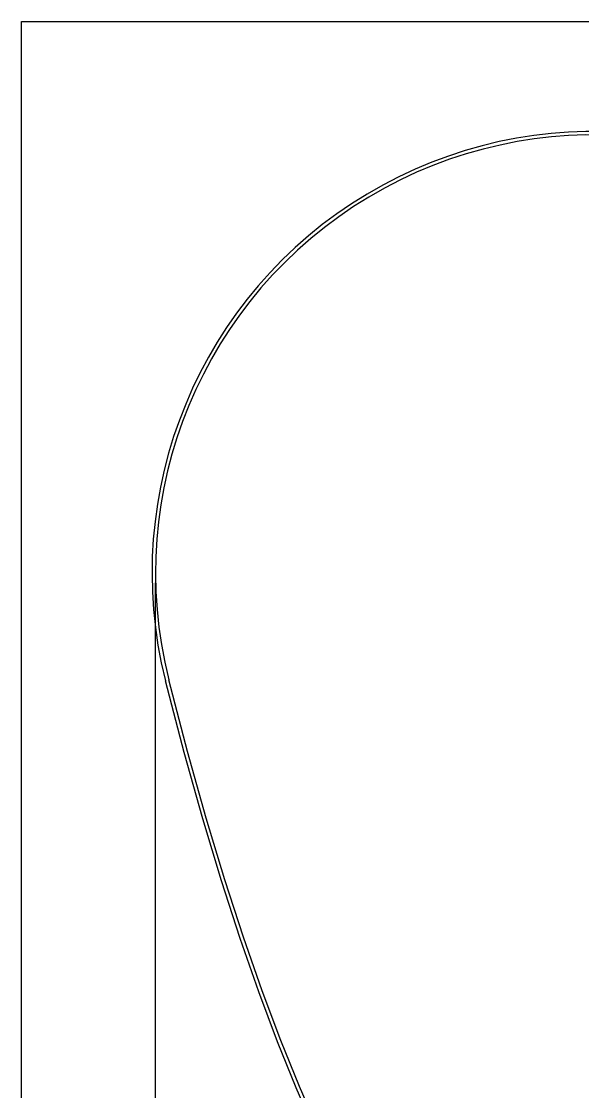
# Model space of a CAD drawing. Header units: millimetres. Extents: x 0 to 2440, y 0 to 1220.
# Drawn here: x 0 to 320, y 609 to 1220 of the extents above; entities that cross this region are included whole.
import ezdxf

# ---------------------------------------------------------------- set-up
doc = ezdxf.new("R2010")
doc.units = ezdxf.units.MM

msp = doc.modelspace()

# ---------------------------------------------------------------- linework, layer by layer
at = {"color": 7, "linetype": 'Continuous'}
for p, q in [((0, 0), (0, 1220)), ((0, 1220), (2440, 1220)), ((76.52, 246.68), (76.52, 899.58))]:
    msp.add_line(p, q, dxfattribs=at)
at = {"color": 7, "linetype": 'Continuous', "flags": 128}
for points in [[(167.42, 586.95), (156.75, 611.47), (146.09, 637.85), (135.42, 666.22), (124.76, 696.75), (114.1, 729.58), (103.44, 764.91), (92.78, 802.92), (82.12, 843.81)], [(169.25, 587.78), (158.6, 612.25), (147.95, 638.58), (137.3, 666.9), (126.65, 697.39), (116.01, 730.18), (105.36, 765.47), (94.71, 803.44), (84.06, 844.29)]]:
    msp.add_lwpolyline(points, dxfattribs=at)
at = {"color": 7, "linetype": 'Continuous'}
for radius in [252, 250]:
    msp.add_arc((326.52, 905.23), radius, 47.65817, 194.10762, dxfattribs=at)

doc.saveas('drawing.dxf')
